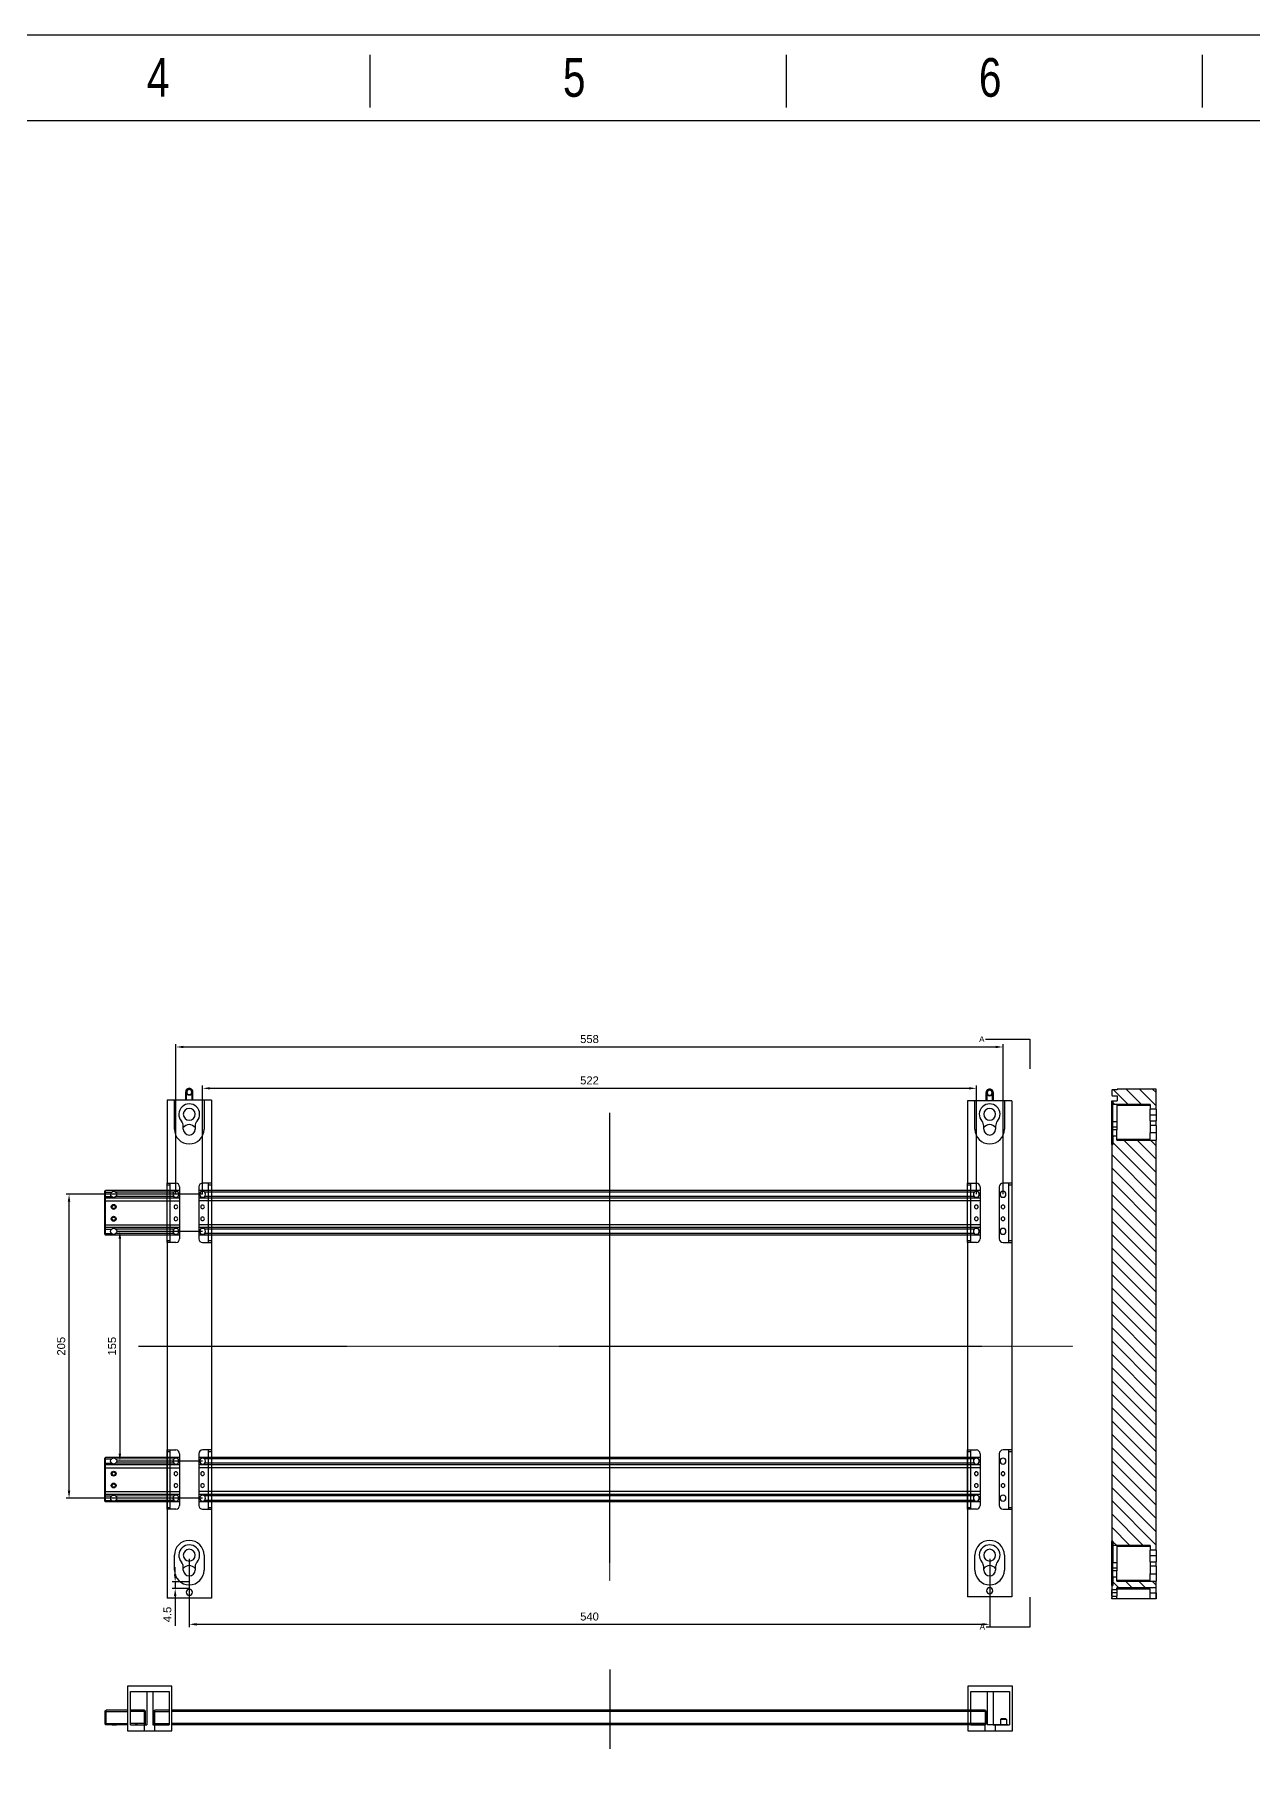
# Model space of a CAD drawing. Header units: millimetres. Extents: x 562 to 17351, y 2396 to 6995.
# Drawn here: x 8195 to 9016, y 3534 to 4714 of the extents above; entities that cross this region are included whole.
import ezdxf

# ---------------------------------------------------------------- set-up
doc = ezdxf.new("R2010")
doc.units = ezdxf.units.MM
doc.linetypes.add('CENTER', pattern=[0.6, 0.375, -0.075, 0.075, -0.075])
for name, color, linetype in [('02___PRT_ALL_AXES', 7, 'Continuous'), ('10', 7, 'Continuous'), ('center', 1, 'CENTER')]:
    doc.layers.add(name, color=color, linetype=linetype)
doc.styles.add('CKSTANDARD', font='arial.ttf')
doc.styles.add('Roamns', font='romans.shx')
doc.styles.get("Standard").update_dxf_attribs({"font": 'arial.ttf'})
doc.dimstyles.new('DIMSTYLE_5-scale4', dxfattribs={"dimscale": 2, "dimtxt": 2.7, "dimasz": 2.5, "dimexe": 1, "dimexo": 0, "dimgap": 1.25, "dimtad": 1, "dimzin": 9, "dimdsep": 46, "dimtxsty": 'Standard', "dimcen": 0.09, "dimclrd": 6, "dimclre": 6, "dimclrt": 3, "dimadec": 1, "dimazin": 2, "dimtp": 0.15, "dimtm": 0.15, "dimtfac": 0.8, "dimtmove": 0, "dimatfit": 3, "dimfxl": 1, "dimtolj": 1, "dimarcsym": 0})
doc.dimstyles.get("Standard").update_dxf_attribs({"dimtxt": 0.18, "dimasz": 0.18, "dimexe": 0.18, "dimexo": 0.0625, "dimgap": 0.09, "dimtad": 0, "dimtih": 1, "dimtoh": 1, "dimdec": 4, "dimzin": 0, "dimdsep": 46, "dimtxsty": 'Standard', "dimcen": 0.09, "dimadec": 0, "dimazin": 0, "dimtfac": 1, "dimtdec": 4, "dimtofl": 0, "dimtmove": 0, "dimatfit": 3, "dimfxl": 1, "dimtolj": 1, "dimtzin": 0, "dimarcsym": 0})
pattern_1 = [(315, (8183.028, 4885.424), (4.490128, 4.490128), [])]

# ---------------------------------------------------------------- blocks, each defined once
blk = doc.blocks.new('standard template')
for p, q in [((12589, 30728), (12589, 30325)), ((15761, 30728), (15761, 30325)), ((18933, 30728), (18933, 30325))]:
    blk.add_line(p, q)
blk.add_lwpolyline([(37963, 4700), (-97, 4700), (-97, 30879), (37963, 30879)], close=True)
at = {"color": 7}
blk.add_lwpolyline([(456, 6674), (456, 5964), (456, 5254), (456, 30226), (37409, 30226), (37409, 5254)], dxfattribs=at)
at = {"style": 'CKSTANDARD', "width": 0.75}
for s, p in [('4', (10888, 30408)), ('5', (14060, 30408)), ('6', (17231, 30408))]:
    blk.add_text(s, height=295, dxfattribs=at).set_placement(p)
at = {"style": 'Roamns'}
for tag, p in [('PAGE_NAME', (27466, 7594)), ('PROJECT_NAME', (27466, 6884)), ('DRAWN_NAME', (27466, 6174)), ('VERSION', (34241, 6174)), ('SELECT_DATA', (27466, 5464)), ('PAGE_NUMBER', (34241, 5464))]:
    blk.add_attdef(tag, p, '', height=285, dxfattribs=at)
blk = doc.blocks.new('*D139')
at = {"color": 6, "lineweight": -2, "transparency": 16777216}
for p, q in [((8308.5, 3931.3), (8308.5, 4004.8)), ((8313.5, 4002.8), (8825.5, 4002.8)), ((8830.5, 3931.3), (8830.5, 4004.8))]:
    blk.add_line(p, q, dxfattribs=at)
at = {"color": 6, "transparency": 16777216}
for points in [[(8313.5, 4003.6), (8313.5, 4002), (8308.5, 4002.8)], [(8825.5, 4003.6), (8825.5, 4002), (8830.5, 4002.8)]]:
    blk.add_solid(points, dxfattribs=at)
at = {"layer": 'Defpoints', "color": 0, "transparency": 16777216}
for p in [(8830.5, 4002.8), (8308.5, 3931.3), (8830.5, 3931.3)]:
    blk.add_point(p, dxfattribs=at)
at = {"color": 3, "transparency": 16777216, "insert": (8569.5, 4008.1), "char_height": 5.4, "attachment_point": 5}
blk.add_mtext('\\A1;522', dxfattribs=at)
blk = doc.blocks.new('*D140')
at = {"color": 6, "lineweight": -2, "transparency": 16777216}
for p, q in [((8290.5, 3931.3), (8290.5, 4032.7)), ((8295.5, 4030.7), (8843.5, 4030.7)), ((8848.5, 3931.3), (8848.5, 4032.7))]:
    blk.add_line(p, q, dxfattribs=at)
at = {"color": 6, "transparency": 16777216}
for points in [[(8295.5, 4031.5), (8295.5, 4029.9), (8290.5, 4030.7)], [(8843.5, 4031.5), (8843.5, 4029.9), (8848.5, 4030.7)]]:
    blk.add_solid(points, dxfattribs=at)
at = {"layer": 'Defpoints', "color": 0, "transparency": 16777216}
for p in [(8848.5, 4030.7), (8290.5, 3931.3), (8848.5, 3931.3)]:
    blk.add_point(p, dxfattribs=at)
at = {"color": 3, "transparency": 16777216, "insert": (8569.5, 4036), "char_height": 5.4, "attachment_point": 5}
blk.add_mtext('\\A1;558', dxfattribs=at)
blk = doc.blocks.new('*D141')
at = {"color": 6, "lineweight": -2, "transparency": 16777216}
for p, q in [((8308.5, 3906.3), (8250.7, 3906.3)), ((8252.7, 3901.3), (8252.7, 3756.3)), ((8308.5, 3751.3), (8250.7, 3751.3))]:
    blk.add_line(p, q, dxfattribs=at)
at = {"color": 6, "transparency": 16777216}
for points in [[(8251.8, 3901.3), (8253.5, 3901.3), (8252.7, 3906.3)], [(8251.8, 3756.3), (8253.5, 3756.3), (8252.7, 3751.3)]]:
    blk.add_solid(points, dxfattribs=at)
at = {"layer": 'Defpoints', "color": 0, "transparency": 16777216}
for p in [(8308.5, 3906.3), (8252.7, 3751.3), (8308.5, 3751.3)]:
    blk.add_point(p, dxfattribs=at)
at = {"color": 3, "transparency": 16777216, "insert": (8247.4, 3828.8), "char_height": 5.4, "attachment_point": 5, "rotation": 90}
blk.add_mtext('\\A1;155', dxfattribs=at)
blk = doc.blocks.new('*D142')
at = {"color": 6, "lineweight": -2, "transparency": 16777216}
for p, q in [((8308.5, 3931.3), (8216.4, 3931.3)), ((8218.4, 3731.3), (8218.4, 3926.3)), ((8308.5, 3726.3), (8216.4, 3726.3))]:
    blk.add_line(p, q, dxfattribs=at)
at = {"color": 6, "transparency": 16777216}
for points in [[(8217.5, 3926.3), (8219.2, 3926.3), (8218.4, 3931.3)], [(8217.5, 3731.3), (8219.2, 3731.3), (8218.4, 3726.3)]]:
    blk.add_solid(points, dxfattribs=at)
at = {"layer": 'Defpoints', "color": 0, "transparency": 16777216}
for p in [(8218.4, 3931.3), (8308.5, 3931.3), (8308.5, 3726.3)]:
    blk.add_point(p, dxfattribs=at)
at = {"color": 3, "transparency": 16777216, "insert": (8213.1, 3828.8), "char_height": 5.4, "attachment_point": 5, "rotation": 90}
blk.add_mtext('\\A1;205', dxfattribs=at)
blk = doc.blocks.new('*D143')
at = {"color": 6, "lineweight": -2, "transparency": 16777216}
for p, q in [((8299.5, 3685.3), (8299.5, 3639.2)), ((8839.5, 3685.3), (8839.5, 3639.2)), ((8304.5, 3641.2), (8834.5, 3641.2))]:
    blk.add_line(p, q, dxfattribs=at)
at = {"color": 6, "transparency": 16777216}
for points in [[(8304.5, 3642), (8304.5, 3640.3), (8299.5, 3641.2)], [(8834.5, 3642), (8834.5, 3640.3), (8839.5, 3641.2)]]:
    blk.add_solid(points, dxfattribs=at)
at = {"layer": 'Defpoints', "color": 0, "transparency": 16777216}
for p in [(8299.5, 3685.3), (8839.5, 3685.3), (8839.5, 3641.2)]:
    blk.add_point(p, dxfattribs=at)
at = {"color": 3, "transparency": 16777216, "insert": (8569.5, 3646.4), "char_height": 5.4, "attachment_point": 5}
blk.add_mtext('\\A1;540', dxfattribs=at)
blk = doc.blocks.new('*D144')
at = {"color": 6, "lineweight": -2, "transparency": 16777216}
for p, q in [((8299.5, 3669.8), (8288, 3669.8)), ((8290, 3674.8), (8290, 3679.8)), ((8290, 3669.8), (8290, 3665.3)), ((8299.5, 3665.3), (8288, 3665.3)), ((8290, 3660.3), (8290, 3640.2))]:
    blk.add_line(p, q, dxfattribs=at)
at = {"color": 6, "transparency": 16777216}
for points in [[(8289.1, 3674.8), (8290.8, 3674.8), (8290, 3669.8)], [(8289.1, 3660.3), (8290.8, 3660.3), (8290, 3665.3)]]:
    blk.add_solid(points, dxfattribs=at)
at = {"layer": 'Defpoints', "color": 0, "transparency": 16777216}
for p in [(8299.5, 3669.8), (8290, 3665.3), (8299.5, 3665.3)]:
    blk.add_point(p, dxfattribs=at)
at = {"color": 3, "transparency": 16777216, "insert": (8284.7, 3647.8), "char_height": 5.4, "attachment_point": 5, "rotation": 90}
blk.add_mtext('\\A1;4.5', dxfattribs=at)

msp = doc.modelspace()

# ---------------------------------------------------------------- hatches: boundary and pattern name
at = {"layer": '10', "linetype": 'Continuous', "lineweight": 18}
h = msp.add_hatch(dxfattribs=at)
h.set_pattern_fill('ANSI31', color=256, scale=2, angle=-90, style=0)
h.set_pattern_definition(pattern_1)
h.paths.add_polyline_path([(8925.484, 4002.2995), (8925.484, 4001.7995), (8922.084, 4001.7995), (8921.784, 4001.4995), (8921.784, 3998.0995), (8922.084, 3997.7995), (8925.484, 3997.7995), (8925.484, 3994.2995), (8922.584, 3994.2995), (8922.584, 3991.7995), (8947.784, 3991.7995), (8947.784, 3988.7995), (8951.784, 3988.7995), (8951.784, 4002.2995)], flags=0)
h = msp.add_hatch(dxfattribs=at)
h.set_pattern_fill('ANSI31', color=256, scale=2, angle=-90, style=0)
h.set_pattern_definition(pattern_1)
h.paths.add_polyline_path([(8921.784, 3697.2995), (8922.584, 3697.2995), (8922.584, 3694.2995), (8947.784, 3694.2995), (8947.784, 3691.2995), (8951.784, 3691.2995), (8951.784, 3967.7995), (8925.284, 3967.7995), (8925.284, 3970.7995), (8922.584, 3970.7995), (8922.584, 3964.7995), (8921.784, 3964.7995)], flags=0)
h = msp.add_hatch(dxfattribs=at)
h.set_pattern_fill('ANSI31', color=256, scale=2, angle=-90, style=0)
h.set_pattern_definition(pattern_1)
h.paths.add_polyline_path([(8947.784, 3680.2995), (8951.784, 3680.2995), (8951.784, 3683.2995), (8947.784, 3683.2995)], flags=0)
h = msp.add_hatch(dxfattribs=at)
h.set_pattern_fill('ANSI31', color=256, scale=2, angle=-90, style=0)
h.set_pattern_definition(pattern_1)
h.paths.add_polyline_path([(8925.284, 3665.7995), (8947.784, 3665.7995), (8951.784, 3665.7995), (8951.784, 3670.2995), (8925.284, 3670.2995), (8925.284, 3673.2995), (8922.584, 3673.2995), (8922.584, 3667.2995), (8921.784, 3667.2995), (8921.784, 3664.3995), (8922.584, 3664.3995)])

# ---------------------------------------------------------------- linework, layer by layer
for p, q in [((8866.4677, 4036.0005), (8866.5035, 4016.0006)), ((8866.8226, 3639.5464), (8866.8226, 3659.5464))]:
    msp.add_line(p, q)
at = {"color": 7, "linetype": 'Continuous', "lineweight": 25}
for p, q in [((8296.9687, 4000.2995), (8296.9687, 3994.7995)), ((8297.4687, 4001.7995), (8297.4687, 4000.2995)), ((8297.7687, 4000.2995), (8297.4687, 4000.2995)), ((8297.4687, 4000.2995), (8297.4687, 3994.7995)), ((8301.1687, 4000.2995), (8301.4687, 4000.2995)), ((8301.4687, 4000.2995), (8301.4687, 4001.7995)), ((8301.4687, 3994.7995), (8301.4687, 4000.2995)), ((8301.9687, 3994.7995), (8301.9687, 4000.2995)), ((8836.9687, 3999.7995), (8836.9687, 3994.2995)), ((8837.4687, 4001.2995), (8837.4687, 3999.7995)), ((8837.7687, 3999.7995), (8837.4687, 3999.7995)), ((8837.4687, 3999.7995), (8837.4687, 3994.2995)), ((8841.1687, 3999.7995), (8841.4687, 3999.7995)), ((8841.4687, 3999.7995), (8841.4687, 4001.2995)), ((8841.4687, 3994.2995), (8841.4687, 3999.7995)), ((8841.9687, 3994.2995), (8841.9687, 3999.7995)), ((8922.084, 4001.7995), (8921.784, 4001.4995)), ((8921.784, 4001.4995), (8921.784, 3998.0995)), ((8925.484, 4001.7995), (8922.084, 4001.7995)), ((8951.784, 4002.2995), (8925.484, 4002.2995)), ((8925.484, 4002.2995), (8925.484, 4001.7995)), ((8951.784, 3988.7995), (8951.784, 4002.2995)), ((8289.4687, 3994.7995), (8284.4687, 3994.7995)), ((8284.4687, 3994.7995), (8284.4687, 3938.7995)), ((8289.4687, 3975.2995), (8289.4687, 3994.7995)), ((8309.4687, 3994.7995), (8289.4687, 3994.7995)), ((8309.4687, 3994.7995), (8309.4687, 3975.2995)), ((8314.4687, 3994.7995), (8309.4687, 3994.7995)), ((8314.4687, 3994.7995), (8314.4687, 3938.7995)), ((8829.4687, 3994.2995), (8824.4687, 3994.2995)), ((8824.4687, 3994.2995), (8824.4687, 3938.7995)), ((8829.4687, 3975.2995), (8829.4687, 3994.2995)), ((8849.4687, 3994.2995), (8829.4687, 3994.2995)), ((8849.4687, 3994.2995), (8849.4687, 3975.2995)), ((8854.4687, 3994.2995), (8849.4687, 3994.2995)), ((8854.4687, 3994.2995), (8854.4687, 3938.7995)), ((8921.784, 3998.0995), (8922.084, 3997.7995)), ((8921.784, 3974.7995), (8921.784, 3994.2995)), ((8921.784, 3994.2995), (8922.584, 3994.2995)), ((8922.084, 3997.7995), (8925.484, 3997.7995)), ((8922.584, 3994.2995), (8922.584, 3991.7995)), ((8922.584, 3994.2995), (8925.484, 3994.2995)), ((8947.784, 3991.7995), (8922.584, 3991.7995)), ((8922.584, 3980.1694), (8922.584, 3991.7995)), ((8925.284, 3991.5077), (8947.784, 3991.5077)), ((8925.284, 3991.5077), (8925.284, 3980.1694)), ((8925.484, 3997.7995), (8925.484, 3994.2995)), ((8947.784, 3991.7995), (8947.784, 3988.7995)), ((8951.784, 3988.7995), (8947.784, 3988.7995)), ((8947.784, 3984.7995), (8947.784, 3988.7995)), ((8951.784, 3988.7995), (8951.784, 3984.7995)), ((8295.4687, 3975.2995), (8295.4687, 3977.3623)), ((8303.4687, 3977.3623), (8303.4687, 3975.2995)), ((8835.4687, 3975.2995), (8835.4687, 3977.3623)), ((8843.4687, 3977.3623), (8843.4687, 3975.2995)), ((8922.584, 3974.7995), (8921.784, 3974.7995)), ((8921.784, 3964.7995), (8921.784, 3974.7995)), ((8925.284, 3980.1694), (8922.584, 3980.1694)), ((8922.584, 3976.8623), (8922.584, 3980.1694)), ((8922.584, 3976.8623), (8925.284, 3976.8623)), ((8922.584, 3974.7995), (8922.584, 3976.8623)), ((8925.284, 3974.7995), (8922.584, 3974.7995)), ((8922.584, 3970.7995), (8922.584, 3974.7995)), ((8925.284, 3980.1694), (8925.284, 3976.8623)), ((8925.284, 3976.8623), (8925.284, 3974.7995)), ((8925.284, 3970.7995), (8925.284, 3974.7995)), ((8951.784, 3984.7995), (8947.784, 3984.7995)), ((8947.784, 3980.7995), (8947.784, 3984.7995)), ((8947.784, 3980.7995), (8951.784, 3980.7995)), ((8947.784, 3980.7995), (8947.784, 3977.7995)), ((8947.784, 3977.7995), (8947.784, 3972.7995)), ((8951.784, 3977.7995), (8947.784, 3977.7995)), ((8951.784, 3984.7995), (8951.784, 3980.7995)), ((8951.784, 3977.7995), (8951.784, 3980.7995)), ((8951.784, 3977.7995), (8951.784, 3972.7995)), ((8921.784, 3964.7995), (8921.784, 3697.2995)), ((8921.784, 3964.7995), (8922.584, 3964.7995)), ((8922.584, 3970.7995), (8922.584, 3964.7995)), ((8922.584, 3970.7995), (8925.284, 3970.7995)), ((8925.284, 3967.7995), (8925.284, 3970.7995)), ((8947.784, 3968.2169), (8925.284, 3968.2169)), ((8925.284, 3967.7995), (8951.784, 3967.7995)), ((8951.784, 3972.7995), (8947.784, 3972.7995)), ((8947.784, 3968.2169), (8947.784, 3972.7995)), ((8951.784, 3972.7995), (8951.784, 3967.7995)), ((8951.784, 3691.2995), (8951.784, 3967.7995)), ((8284.4687, 3938.7995), (8290.4687, 3938.7995)), ((8284.4687, 3937.7995), (8284.4687, 3938.7995)), ((8284.4687, 3937.7995), (8286.4687, 3937.7995)), ((8284.4687, 3899.7995), (8284.4687, 3937.7995)), ((8286.4687, 3938.7995), (8286.4687, 3938.5136)), ((8286.4687, 3938.5136), (8286.4687, 3899.0854)), ((8292.9687, 3936.2995), (8292.9687, 3901.2995)), ((8305.9687, 3936.2995), (8305.9687, 3901.2995)), ((8314.4687, 3938.7995), (8308.4687, 3938.7995)), ((8312.4687, 3938.5136), (8312.4687, 3938.7995)), ((8312.4687, 3899.0854), (8312.4687, 3938.5136)), ((8312.4687, 3937.7995), (8314.4687, 3937.7995)), ((8314.4687, 3938.7995), (8314.4687, 3937.7995)), ((8314.4687, 3937.7995), (8314.4687, 3899.7995)), ((8824.4687, 3938.7995), (8830.4687, 3938.7995)), ((8824.4687, 3937.7995), (8824.4687, 3938.7995)), ((8824.4687, 3937.7995), (8826.4687, 3937.7995)), ((8824.4687, 3899.7995), (8824.4687, 3937.7995)), ((8826.4687, 3938.7995), (8826.4687, 3938.5136)), ((8826.4687, 3938.5136), (8826.4687, 3899.0854)), ((8832.9687, 3936.2995), (8832.9687, 3901.2995)), ((8845.9687, 3936.2995), (8845.9687, 3901.2995)), ((8854.4687, 3938.7995), (8848.4687, 3938.7995)), ((8852.4687, 3938.5136), (8852.4687, 3938.7995)), ((8852.4687, 3899.0854), (8852.4687, 3938.5136)), ((8852.4687, 3937.7995), (8854.4687, 3937.7995)), ((8854.4687, 3938.7995), (8854.4687, 3937.7995)), ((8854.4687, 3937.7995), (8854.4687, 3899.7995)), ((8284.4687, 3899.7995), (8284.4687, 3658.7995)), ((8286.4687, 3899.7995), (8284.4687, 3899.7995)), ((8284.4687, 3898.7995), (8284.4687, 3899.7995)), ((8290.4687, 3898.7995), (8284.4687, 3898.7995)), ((8286.4687, 3899.0854), (8286.4687, 3898.7995)), ((8308.4687, 3898.7995), (8314.4687, 3898.7995)), ((8314.4687, 3899.7995), (8312.4687, 3899.7995)), ((8312.4687, 3898.7995), (8312.4687, 3899.0854)), ((8314.4687, 3899.7995), (8314.4687, 3658.7995)), ((8314.4687, 3899.7995), (8314.4687, 3898.7995)), ((8826.4687, 3899.7995), (8824.4687, 3899.7995)), ((8824.4687, 3898.7995), (8824.4687, 3899.7995)), ((8824.4687, 3898.7995), (8824.4687, 3659.7995)), ((8830.4687, 3898.7995), (8824.4687, 3898.7995)), ((8826.4687, 3899.0854), (8826.4687, 3898.7995)), ((8848.4687, 3898.7995), (8854.4687, 3898.7995)), ((8854.4687, 3899.7995), (8852.4687, 3899.7995)), ((8852.4687, 3898.7995), (8852.4687, 3899.0854)), ((8854.4687, 3899.7995), (8854.4687, 3898.7995)), ((8854.4687, 3898.7995), (8854.4687, 3659.7995)), ((8284.4687, 3758.7995), (8290.4687, 3758.7995)), ((8284.4687, 3757.7995), (8284.4687, 3758.7995)), ((8284.4687, 3757.7995), (8286.4687, 3757.7995)), ((8284.4687, 3719.7995), (8284.4687, 3757.7995)), ((8286.4687, 3758.7995), (8286.4687, 3758.5136)), ((8286.4687, 3758.5136), (8286.4687, 3719.0854)), ((8292.9687, 3756.2995), (8292.9687, 3721.2995)), ((8305.9687, 3756.2995), (8305.9687, 3721.2995)), ((8314.4687, 3758.7995), (8308.4687, 3758.7995)), ((8312.4687, 3758.5136), (8312.4687, 3758.7995)), ((8312.4687, 3719.0854), (8312.4687, 3758.5136)), ((8312.4687, 3757.7995), (8314.4687, 3757.7995)), ((8314.4687, 3758.7995), (8314.4687, 3757.7995)), ((8314.4687, 3757.7995), (8314.4687, 3719.7995)), ((8824.4687, 3758.7995), (8830.4687, 3758.7995)), ((8824.4687, 3757.7995), (8824.4687, 3758.7995)), ((8824.4687, 3757.7995), (8826.4687, 3757.7995)), ((8824.4687, 3719.7995), (8824.4687, 3757.7995)), ((8826.4687, 3758.7995), (8826.4687, 3758.5136)), ((8826.4687, 3758.5136), (8826.4687, 3719.0854)), ((8832.9687, 3756.2995), (8832.9687, 3721.2995)), ((8845.9687, 3756.2995), (8845.9687, 3721.2995)), ((8854.4687, 3758.7995), (8848.4687, 3758.7995)), ((8852.4687, 3758.5136), (8852.4687, 3758.7995)), ((8852.4687, 3719.0854), (8852.4687, 3758.5136)), ((8852.4687, 3757.7995), (8854.4687, 3757.7995)), ((8854.4687, 3758.7995), (8854.4687, 3757.7995)), ((8854.4687, 3757.7995), (8854.4687, 3719.7995)), ((8286.4687, 3719.7995), (8284.4687, 3719.7995)), ((8284.4687, 3718.7995), (8284.4687, 3719.7995)), ((8290.4687, 3718.7995), (8284.4687, 3718.7995)), ((8286.4687, 3719.0854), (8286.4687, 3718.7995)), ((8308.4687, 3718.7995), (8314.4687, 3718.7995)), ((8314.4687, 3719.7995), (8312.4687, 3719.7995)), ((8312.4687, 3718.7995), (8312.4687, 3719.0854)), ((8314.4687, 3719.7995), (8314.4687, 3718.7995)), ((8826.4687, 3719.7995), (8824.4687, 3719.7995)), ((8824.4687, 3718.7995), (8824.4687, 3719.7995)), ((8830.4687, 3718.7995), (8824.4687, 3718.7995)), ((8826.4687, 3719.0854), (8826.4687, 3718.7995)), ((8848.4687, 3718.7995), (8854.4687, 3718.7995)), ((8854.4687, 3719.7995), (8852.4687, 3719.7995)), ((8852.4687, 3718.7995), (8852.4687, 3719.0854)), ((8854.4687, 3719.7995), (8854.4687, 3718.7995)), ((8922.584, 3697.2995), (8921.784, 3697.2995)), ((8921.784, 3687.2995), (8921.784, 3697.2995)), ((8922.584, 3697.2995), (8922.584, 3694.2995)), ((8922.584, 3694.2995), (8922.584, 3682.6694)), ((8947.784, 3694.2995), (8922.584, 3694.2995)), ((8925.284, 3694.0077), (8947.784, 3694.0077)), ((8925.284, 3694.0077), (8925.284, 3682.6694)), ((8947.784, 3694.2995), (8947.784, 3691.2995)), ((8289.4687, 3677.7995), (8289.4687, 3687.7995)), ((8295.4687, 3677.7995), (8295.4687, 3679.8623)), ((8303.4687, 3679.8623), (8303.4687, 3677.7995)), ((8309.4687, 3687.7995), (8309.4687, 3677.7995)), ((8829.4687, 3677.7995), (8829.4687, 3687.7995)), ((8835.4687, 3677.7995), (8835.4687, 3679.8623)), ((8843.4687, 3679.8623), (8843.4687, 3677.7995)), ((8849.4687, 3687.7995), (8849.4687, 3677.7995)), ((8921.784, 3687.2995), (8922.584, 3687.2995)), ((8921.784, 3677.2995), (8921.784, 3687.2995)), ((8925.284, 3682.6694), (8922.584, 3682.6694)), ((8922.584, 3679.3623), (8922.584, 3682.6694)), ((8925.284, 3682.6694), (8925.284, 3679.3623)), ((8947.784, 3687.2995), (8947.784, 3691.2995)), ((8951.784, 3691.2995), (8947.784, 3691.2995)), ((8951.784, 3687.2995), (8947.784, 3687.2995)), ((8947.784, 3683.2995), (8947.784, 3687.2995)), ((8947.784, 3683.2995), (8951.784, 3683.2995)), ((8947.784, 3683.2995), (8947.784, 3680.2995)), ((8947.784, 3680.2995), (8947.784, 3675.2995)), ((8951.784, 3680.2995), (8947.784, 3680.2995)), ((8951.784, 3691.2995), (8951.784, 3687.2995)), ((8951.784, 3687.2995), (8951.784, 3683.2995)), ((8951.784, 3680.2995), (8951.784, 3683.2995)), ((8951.784, 3680.2995), (8951.784, 3675.2995)), ((8922.584, 3677.2995), (8921.784, 3677.2995)), ((8921.784, 3667.2995), (8921.784, 3677.2995)), ((8922.584, 3679.3623), (8925.284, 3679.3623)), ((8922.584, 3677.2995), (8922.584, 3679.3623)), ((8925.284, 3677.2995), (8922.584, 3677.2995)), ((8922.584, 3673.2995), (8922.584, 3677.2995)), ((8922.584, 3673.2995), (8922.584, 3667.2995)), ((8922.584, 3673.2995), (8925.284, 3673.2995)), ((8925.284, 3679.3623), (8925.284, 3677.2995)), ((8925.284, 3673.2995), (8925.284, 3677.2995)), ((8925.284, 3670.2995), (8925.284, 3673.2995)), ((8947.784, 3670.7169), (8925.284, 3670.7169)), ((8925.284, 3670.2995), (8951.784, 3670.2995)), ((8947.784, 3675.2995), (8951.784, 3675.2995)), ((8947.784, 3670.7169), (8947.784, 3675.2995)), ((8951.784, 3675.2995), (8951.784, 3670.2995)), ((8951.784, 3658.2995), (8951.784, 3670.2995)), ((8314.4687, 3658.7995), (8284.4687, 3658.7995)), ((8854.4687, 3659.7995), (8824.4687, 3659.7995)), ((8921.784, 3667.2995), (8921.784, 3658.2995)), ((8921.784, 3667.2995), (8922.584, 3667.2995)), ((8925.284, 3664.3995), (8921.784, 3664.3995)), ((8921.784, 3662.2995), (8921.784, 3664.3995)), ((8925.284, 3662.2995), (8921.784, 3662.2995)), ((8921.784, 3660.1995), (8921.784, 3662.2995)), ((8921.784, 3660.1995), (8925.284, 3660.1995)), ((8921.784, 3660.1995), (8921.784, 3658.2995)), ((8921.784, 3658.2995), (8921.784, 3659.2995)), ((8925.284, 3658.2995), (8921.784, 3658.2995)), ((8951.784, 3665.7995), (8925.284, 3665.7995)), ((8925.284, 3664.3995), (8925.284, 3665.7995)), ((8925.284, 3665.1718), (8947.784, 3665.1718)), ((8925.284, 3664.3995), (8925.284, 3662.2995)), ((8925.284, 3662.2995), (8925.284, 3660.1995)), ((8925.284, 3658.2995), (8925.284, 3660.1995)), ((8947.784, 3658.2995), (8925.284, 3658.2995)), ((8947.784, 3662.2995), (8947.784, 3665.1718)), ((8947.784, 3662.2995), (8951.784, 3662.2995)), ((8947.784, 3658.2995), (8947.784, 3662.2995)), ((8951.784, 3658.2995), (8947.784, 3658.2995)), ((8951.784, 3662.2995), (8951.784, 3665.7995)), ((8951.784, 3662.2995), (8951.784, 3658.2995))]:
    msp.add_line(p, q, dxfattribs=at)
at = {"linetype": 'Continuous'}
for p, q in [((8242.4687, 3933.2995), (8242.9687, 3933.7995)), ((8242.4687, 3904.2995), (8242.4687, 3933.2995)), ((8242.4687, 3932.7995), (8246.999, 3932.7995)), ((8242.4687, 3929.7995), (8246.999, 3929.7995)), ((8242.4687, 3929.2995), (8242.9687, 3928.7995)), ((8242.9687, 3903.7995), (8242.9687, 3933.7995)), ((8292.9687, 3933.7995), (8242.9687, 3933.7995)), ((8292.9687, 3928.7995), (8242.9687, 3928.7995)), ((8832.9687, 3933.7995), (8305.9687, 3933.7995)), ((8832.9687, 3928.7995), (8305.9687, 3928.7995)), ((8242.9687, 3926.7995), (8292.9687, 3926.7995)), ((8832.9687, 3926.7995), (8305.9687, 3926.7995)), ((8242.4687, 3908.2995), (8242.9687, 3908.7995)), ((8242.4687, 3907.7995), (8246.999, 3907.7995)), ((8242.4687, 3904.7995), (8246.999, 3904.7995)), ((8242.4687, 3904.2995), (8242.9687, 3903.7995)), ((8242.9687, 3910.7995), (8292.9687, 3910.7995)), ((8292.9687, 3908.7995), (8242.9687, 3908.7995)), ((8832.9687, 3910.7995), (8305.9687, 3910.7995)), ((8832.9687, 3908.7995), (8305.9687, 3908.7995)), ((8292.9687, 3903.7995), (8242.9687, 3903.7995)), ((8832.9687, 3903.7995), (8305.9687, 3903.7995)), ((8242.4687, 3753.2995), (8242.9687, 3753.7995)), ((8242.4687, 3724.2995), (8242.4687, 3753.2995)), ((8242.4687, 3752.7995), (8246.999, 3752.7995)), ((8242.9687, 3723.7995), (8242.9687, 3753.7995)), ((8292.9687, 3753.7995), (8242.9687, 3753.7995)), ((8832.9687, 3753.7995), (8305.9687, 3753.7995)), ((8242.4687, 3749.7995), (8246.999, 3749.7995)), ((8242.4687, 3749.2995), (8242.9687, 3748.7995)), ((8292.9687, 3748.7995), (8242.9687, 3748.7995)), ((8242.9687, 3746.7995), (8292.9687, 3746.7995)), ((8832.9687, 3748.7995), (8305.9687, 3748.7995)), ((8832.9687, 3746.7995), (8305.9687, 3746.7995)), ((8242.4687, 3728.2995), (8242.9687, 3728.7995)), ((8242.4687, 3727.7995), (8246.999, 3727.7995)), ((8242.9687, 3730.7995), (8292.9687, 3730.7995)), ((8292.9687, 3728.7995), (8242.9687, 3728.7995)), ((8832.9687, 3730.7995), (8305.9687, 3730.7995)), ((8832.9687, 3728.7995), (8305.9687, 3728.7995)), ((8242.4687, 3724.7995), (8246.999, 3724.7995)), ((8242.4687, 3724.2995), (8242.9687, 3723.7995)), ((8292.9687, 3723.7995), (8242.9687, 3723.7995)), ((8832.9687, 3723.7995), (8305.9687, 3723.7995))]:
    msp.add_line(p, q, dxfattribs=at)
at = {"color": 7, "linetype": 'Continuous'}
for p, q in [((8257.8226, 3599.3523), (8257.8226, 3569.3523)), ((8287.8226, 3599.3523), (8257.8226, 3599.3523)), ((8287.8226, 3569.3523), (8287.8226, 3599.3523)), ((8854.8226, 3599.3523), (8824.8226, 3599.3523)), ((8824.8226, 3599.3523), (8824.8226, 3569.3523)), ((8854.8226, 3569.3523), (8854.8226, 3599.3523)), ((8259.8226, 3573.3523), (8259.8226, 3595.8523)), ((8259.8226, 3595.8523), (8285.8226, 3595.8523)), ((8270.8226, 3595.8523), (8270.8226, 3573.3523)), ((8274.8226, 3595.8523), (8274.8226, 3573.3523)), ((8285.8226, 3595.8523), (8285.8226, 3573.3523)), ((8826.8226, 3595.8523), (8852.8226, 3595.8523)), ((8826.8226, 3573.3523), (8826.8226, 3595.8523)), ((8837.8226, 3595.8523), (8837.8226, 3573.3523)), ((8841.8226, 3595.8523), (8841.8226, 3573.3523)), ((8852.8226, 3595.8523), (8852.8226, 3573.3523)), ((8242.8226, 3582.8523), (8243.3226, 3583.3523)), ((8242.8226, 3573.8523), (8242.8226, 3582.8523)), ((8242.8226, 3582.3523), (8257.8226, 3582.3523)), ((8242.8226, 3574.3523), (8257.8226, 3574.3523)), ((8242.8226, 3573.8523), (8243.3226, 3573.3523)), ((8243.3226, 3573.3523), (8243.3226, 3583.3523)), ((8247.3529, 3583.3523), (8243.3226, 3583.3523)), ((8269.8226, 3582.3523), (8259.8226, 3582.3523)), ((8269.8226, 3574.3523), (8259.8226, 3574.3523)), ((8269.3226, 3583.3523), (8265.2923, 3583.3523)), ((8269.3226, 3569.3523), (8269.3226, 3583.3523)), ((8269.8226, 3582.8523), (8269.3226, 3583.3523)), ((8269.8226, 3573.8523), (8269.3226, 3573.3523)), ((8269.8226, 3582.8523), (8269.8226, 3573.8523)), ((8275.8226, 3582.8523), (8276.3226, 3583.3523)), ((8275.8226, 3573.8523), (8275.8226, 3582.8523)), ((8275.8226, 3582.3523), (8285.8226, 3582.3523)), ((8275.8226, 3574.3523), (8285.8226, 3574.3523)), ((8275.8226, 3573.8523), (8276.3226, 3573.3523)), ((8276.3226, 3569.3523), (8276.3226, 3583.3523)), ((8280.3529, 3583.3523), (8276.3226, 3583.3523)), ((8836.8226, 3582.3523), (8287.8226, 3582.3523)), ((8836.8226, 3574.3523), (8287.8226, 3574.3523)), ((8836.8226, 3582.3523), (8826.8226, 3582.3523)), ((8836.8226, 3574.3523), (8826.8226, 3574.3523)), ((8836.3226, 3583.3523), (8832.2923, 3583.3523)), ((8836.8226, 3582.8523), (8836.3226, 3583.3523)), ((8836.3226, 3583.3523), (8836.3226, 3573.4284)), ((8836.8226, 3573.8523), (8836.3226, 3573.3523)), ((8836.8226, 3582.8523), (8836.8226, 3573.8523)), ((8847.3226, 3577.3523), (8846.8226, 3576.8523)), ((8850.8226, 3576.8523), (8846.8226, 3576.8523)), ((8846.8226, 3576.8523), (8846.8226, 3573.3523)), ((8850.3226, 3577.3523), (8847.3226, 3577.3523)), ((8850.3226, 3577.3523), (8850.8226, 3576.8523)), ((8850.8226, 3576.8523), (8850.8226, 3573.3523)), ((8247.3529, 3573.3523), (8243.3226, 3573.3523)), ((8257.8226, 3569.3523), (8287.8226, 3569.3523)), ((8259.8226, 3573.3523), (8270.8226, 3573.3523)), ((8274.8226, 3573.3523), (8285.8226, 3573.3523)), ((8824.8226, 3569.3523), (8854.8226, 3569.3523)), ((8826.8226, 3573.3523), (8836.3226, 3573.3523)), ((8836.3226, 3569.3523), (8836.3226, 3573.3523)), ((8841.8226, 3573.3523), (8852.8226, 3573.3523)), ((8843.3226, 3569.3523), (8843.3226, 3573.3523))]:
    msp.add_line(p, q, dxfattribs=at)
at = {"linetype": 'Continuous'}
for centre, radius in [((8248.4687, 3922.7995), 1.65), ((8248.4687, 3914.7995), 1.65), ((8248.4687, 3922.7995), 1.15), ((8248.4687, 3914.7995), 1.15), ((8248.4687, 3742.7995), 1.65), ((8248.4687, 3742.7995), 1.15), ((8248.4687, 3734.7995), 1.65), ((8248.4687, 3734.7995), 1.15)]:
    msp.add_circle(centre, radius, dxfattribs=at)
at = {"color": 7, "linetype": 'Continuous', "lineweight": 25}
for centre, radius, start, end in [((8299.4687, 4000.2995), 2.5, 143.1301024, 180), ((8299.4687, 4000.2995), 2.5, 36.8698976, 143.1301024), ((8299.4687, 4000.2995), 2, 0, 180), ((8299.4687, 4000.2995), 2, 180, 0), ((8299.4687, 4000.2995), 1.7, 0, 180), ((8299.4687, 4000.2995), 1.7, 180, 0), ((8299.4687, 4000.2995), 2.5, 0, 36.8698976), ((8839.4687, 3999.7995), 2.5, 143.1301024, 180), ((8839.4687, 3999.7995), 2.5, 36.8698976, 143.1301024), ((8839.4687, 3999.7995), 2, 0, 180), ((8839.4687, 3999.7995), 2, 180, 0), ((8839.4687, 3999.7995), 1.7, 0, 180), ((8839.4687, 3999.7995), 1.7, 180, 0), ((8839.4687, 3999.7995), 2.5, 0, 36.8698976), ((8299.4687, 3985.2995), 7, 318.5903779, 221.4096221), ((8299.4687, 3985.2995), 4, 0, 180), ((8839.4687, 3985.2995), 7, 318.5903779, 221.4096221), ((8839.4687, 3985.2995), 4, 0, 180), ((8299.4687, 3975.2995), 10, 180, 0), ((8290.4687, 3977.3623), 5, 0, 41.4096221), ((8299.4687, 3985.2995), 4, 180, 0), ((8299.4687, 3973.2995), 5, 36.8698976, 143.1301024), ((8299.4687, 3975.2995), 4, 180, 0), ((8308.4687, 3977.3623), 5, 138.5903779, 180), ((8839.4687, 3975.2995), 10, 180, 0), ((8830.4687, 3977.3623), 5, 0, 41.4096221), ((8839.4687, 3985.2995), 4, 180, 0), ((8839.4687, 3973.2995), 5, 36.8698976, 143.1301024), ((8839.4687, 3975.2995), 4, 180, 0), ((8848.4687, 3977.3623), 5, 138.5903779, 180), ((8290.4687, 3931.2995), 2, 0, 180), ((8290.4687, 3931.2995), 2, 180, 0), ((8290.4687, 3936.2995), 2.5, 0, 90), ((8308.4687, 3936.2995), 2.5, 90, 180), ((8308.4687, 3931.2995), 2, 0, 180), ((8308.4687, 3931.2995), 2, 180, 0), ((8830.4687, 3931.2995), 2, 0, 180), ((8830.4687, 3931.2995), 2, 180, 0), ((8830.4687, 3936.2995), 2.5, 0, 90), ((8848.4687, 3936.2995), 2.5, 90, 180), ((8848.4687, 3931.2995), 2, 0, 180), ((8848.4687, 3931.2995), 2, 180, 0), ((8290.4687, 3922.7995), 1.25, 0, 180), ((8290.4687, 3922.7995), 1.25, 180, 0), ((8290.4687, 3914.7995), 1.25, 0, 180), ((8308.4687, 3922.7995), 1.25, 0, 180), ((8308.4687, 3922.7995), 1.25, 180, 0), ((8308.4687, 3914.7995), 1.25, 0, 180), ((8830.4687, 3922.7995), 1.25, 0, 180), ((8830.4687, 3922.7995), 1.25, 180, 0), ((8830.4687, 3914.7995), 1.25, 0, 180), ((8848.4687, 3922.7995), 1.25, 0, 180), ((8848.4687, 3922.7995), 1.25, 180, 0), ((8848.4687, 3914.7995), 1.25, 0, 180), ((8290.4687, 3906.2995), 2, 0, 180), ((8290.4687, 3906.2995), 2, 180, 0), ((8290.4687, 3914.7995), 1.25, 180, 0), ((8308.4687, 3906.2995), 2, 0, 180), ((8308.4687, 3906.2995), 2, 180, 0), ((8308.4687, 3914.7995), 1.25, 180, 0), ((8830.4687, 3906.2995), 2, 0, 180), ((8830.4687, 3906.2995), 2, 180, 0), ((8830.4687, 3914.7995), 1.25, 180, 0), ((8848.4687, 3906.2995), 2, 0, 180), ((8848.4687, 3906.2995), 2, 180, 0), ((8848.4687, 3914.7995), 1.25, 180, 0), ((8290.4687, 3901.2995), 2.5, 270, 0), ((8308.4687, 3901.2995), 2.5, 180, 270), ((8830.4687, 3901.2995), 2.5, 270, 0), ((8848.4687, 3901.2995), 2.5, 180, 270), ((8290.4687, 3751.2995), 2, 0, 180), ((8290.4687, 3751.2995), 2, 180, 0), ((8290.4687, 3756.2995), 2.5, 0, 90), ((8308.4687, 3756.2995), 2.5, 90, 180), ((8308.4687, 3751.2995), 2, 0, 180), ((8308.4687, 3751.2995), 2, 180, 0), ((8830.4687, 3751.2995), 2, 0, 180), ((8830.4687, 3751.2995), 2, 180, 0), ((8830.4687, 3756.2995), 2.5, 0, 90), ((8848.4687, 3756.2995), 2.5, 90, 180), ((8848.4687, 3751.2995), 2, 0, 180), ((8848.4687, 3751.2995), 2, 180, 0), ((8290.4687, 3742.7995), 1.25, 0, 180), ((8290.4687, 3742.7995), 1.25, 180, 0), ((8308.4687, 3742.7995), 1.25, 0, 180), ((8308.4687, 3742.7995), 1.25, 180, 0), ((8830.4687, 3742.7995), 1.25, 0, 180), ((8830.4687, 3742.7995), 1.25, 180, 0), ((8848.4687, 3742.7995), 1.25, 0, 180), ((8848.4687, 3742.7995), 1.25, 180, 0), ((8290.4687, 3726.2995), 2, 0, 180), ((8290.4687, 3734.7995), 1.25, 0, 180), ((8290.4687, 3734.7995), 1.25, 180, 0), ((8308.4687, 3726.2995), 2, 0, 180), ((8308.4687, 3734.7995), 1.25, 0, 180), ((8308.4687, 3734.7995), 1.25, 180, 0), ((8830.4687, 3726.2995), 2, 0, 180), ((8830.4687, 3734.7995), 1.25, 0, 180), ((8830.4687, 3734.7995), 1.25, 180, 0), ((8848.4687, 3726.2995), 2, 0, 180), ((8848.4687, 3734.7995), 1.25, 0, 180), ((8848.4687, 3734.7995), 1.25, 180, 0), ((8290.4687, 3726.2995), 2, 180, 0), ((8290.4687, 3721.2995), 2.5, 270, 0), ((8308.4687, 3721.2995), 2.5, 180, 270), ((8308.4687, 3726.2995), 2, 180, 0), ((8830.4687, 3726.2995), 2, 180, 0), ((8830.4687, 3721.2995), 2.5, 270, 0), ((8848.4687, 3721.2995), 2.5, 180, 270), ((8848.4687, 3726.2995), 2, 180, 0), ((8299.4687, 3687.7995), 10, 0, 180), ((8299.4687, 3687.7995), 7, 318.5903779, 221.4096221), ((8299.4687, 3687.7995), 4, 0, 180), ((8839.4687, 3687.7995), 10, 0, 180), ((8839.4687, 3687.7995), 7, 318.5903779, 221.4096221), ((8839.4687, 3687.7995), 4, 0, 180), ((8290.4687, 3679.8623), 5, 0, 41.4096221), ((8299.4687, 3687.7995), 4, 180, 0), ((8299.4687, 3675.7995), 5, 36.8698976, 143.1301024), ((8308.4687, 3679.8623), 5, 138.5903779, 180), ((8830.4687, 3679.8623), 5, 0, 41.4096221), ((8839.4687, 3687.7995), 4, 180, 0), ((8839.4687, 3675.7995), 5, 36.8698976, 143.1301024), ((8848.4687, 3679.8623), 5, 138.5903779, 180), ((8299.4687, 3677.7995), 10, 180, 0), ((8299.4687, 3677.7995), 4, 180, 0), ((8839.4687, 3677.7995), 10, 180, 0), ((8839.4687, 3677.7995), 4, 180, 0), ((8299.4687, 3662.7995), 2.1, 0, 180), ((8299.4687, 3662.7995), 2.1, 180, 0), ((8839.4687, 3663.7995), 2.1, 0, 180), ((8839.4687, 3663.7995), 2.1, 180, 0)]:
    msp.add_arc(centre, radius, start, end, dxfattribs=at)
at = {"layer": '02___PRT_ALL_AXES', "linetype": 'Continuous'}
for p, q in [((8288.999, 3932.7995), (8249.954, 3932.7841)), ((8288.999, 3929.7995), (8250.0248, 3929.8893)), ((8828.999, 3932.7995), (8309.9384, 3932.7995)), ((8828.999, 3929.7995), (8309.9384, 3929.7995)), ((8288.999, 3904.7995), (8249.9376, 3904.7987)), ((8288.999, 3907.7995), (8249.9525, 3907.7856)), ((8828.999, 3907.7995), (8309.9384, 3907.7995)), ((8828.999, 3904.7995), (8309.9384, 3904.7995)), ((8288.999, 3752.7995), (8250.0346, 3752.6988)), ((8828.999, 3752.7995), (8309.9384, 3752.7995)), ((8288.999, 3749.7995), (8249.9973, 3749.8595)), ((8828.999, 3749.7995), (8309.9384, 3749.7995)), ((8288.999, 3727.7995), (8250.032, 3727.7017)), ((8828.999, 3727.7995), (8309.9384, 3727.7995)), ((8288.999, 3724.7995), (8249.9364, 3724.7976)), ((8828.999, 3724.7995), (8309.9384, 3724.7995))]:
    msp.add_line(p, q, dxfattribs=at)
at = {"layer": '02___PRT_ALL_AXES', "color": 7, "linetype": 'Continuous'}
for p, q in [((8257.8226, 3583.3523), (8250.2923, 3583.3523)), ((8262.3529, 3583.3523), (8259.8226, 3583.3523)), ((8285.8226, 3583.3523), (8283.2923, 3583.3523)), ((8836.3226, 3583.3523), (8287.8226, 3583.3523)), ((8829.3529, 3583.3523), (8826.8226, 3583.3523)), ((8247.4174, 3573.3523), (8250.2278, 3573.3523)), ((8257.8226, 3573.3523), (8250.2923, 3573.3523)), ((8836.3226, 3573.3523), (8287.8226, 3573.3523)), ((8851.8226, 3573.3523), (8837.8226, 3573.3523))]:
    msp.add_line(p, q, dxfattribs=at)
at = {"layer": '02___PRT_ALL_AXES', "linetype": 'Continuous'}
for centre in [(8248.4687, 3931.2995), (8248.4687, 3906.2995), (8248.4687, 3751.2995), (8248.4687, 3726.2995)]:
    msp.add_circle(centre, 2.1, dxfattribs=at)
at = {"layer": '02___PRT_ALL_AXES', "color": 7, "linetype": 'Continuous'}
for points, knots in [([(8250.2923, 3583.3523), (8250.1857, 3583.3523), (8249.9584, 3583.3204), (8249.6079, 3583.2448), (8249.2258, 3583.1727), (8248.8226, 3583.1421), (8248.4194, 3583.1727), (8248.0373, 3583.2448), (8247.6868, 3583.3204), (8247.4595, 3583.3523), (8247.3529, 3583.3523)], [0, 0, 0, 0, 0.107677547, 0.230314522, 0.362680706, 0.500003176, 0.637325574, 0.769689149, 0.892323451, 1, 1, 1, 1]), ([(8265.2923, 3583.3523), (8265.1857, 3583.3523), (8264.9584, 3583.3204), (8264.6079, 3583.2448), (8264.2258, 3583.1727), (8263.8226, 3583.1421), (8263.4194, 3583.1727), (8263.0373, 3583.2448), (8262.6868, 3583.3204), (8262.4595, 3583.3523), (8262.3529, 3583.3523)], [0, 0, 0, 0, 0.107677547, 0.230314522, 0.362680706, 0.500003176, 0.637325574, 0.769689149, 0.892323451, 1, 1, 1, 1]), ([(8283.2923, 3583.3523), (8283.0646, 3583.3523), (8282.5808, 3583.2282), (8281.8226, 3583.1114), (8281.0644, 3583.2282), (8280.5806, 3583.3523), (8280.3529, 3583.3523)], [0, 0, 0, 0, 0.230239062, 0.499999325, 0.769756854, 1, 1, 1, 1]), ([(8832.2923, 3583.3523), (8832.0646, 3583.3523), (8831.5808, 3583.2282), (8830.8226, 3583.1114), (8830.0644, 3583.2282), (8829.5806, 3583.3523), (8829.3529, 3583.3523)], [0, 0, 0, 0, 0.230239062, 0.499999325, 0.769756854, 1, 1, 1, 1]), ([(8247.3529, 3573.3523), (8247.4595, 3573.3523), (8247.6868, 3573.3842), (8248.0373, 3573.4598), (8248.4194, 3573.5319), (8248.8226, 3573.5625), (8249.2258, 3573.5319), (8249.6079, 3573.4598), (8249.9584, 3573.3842), (8250.1857, 3573.3523), (8250.2923, 3573.3523)], [0, 0, 0, 0, 0.107676355, 0.230310553, 0.362674253, 0.499996848, 0.637319508, 0.769685808, 0.892322644, 1, 1, 1, 1]), ([(8262.3529, 3573.3523), (8262.4595, 3573.3523), (8262.6868, 3573.3842), (8263.0373, 3573.4598), (8263.4194, 3573.5319), (8263.8226, 3573.5625), (8264.2258, 3573.5319), (8264.6079, 3573.4598), (8264.9584, 3573.3842), (8265.1857, 3573.3523), (8265.2923, 3573.3523)], [0, 0, 0, 0, 0.107676355, 0.230310553, 0.362674253, 0.499996848, 0.637319508, 0.769685808, 0.892322644, 1, 1, 1, 1]), ([(8280.3529, 3573.3523), (8280.5806, 3573.3523), (8281.0645, 3573.4764), (8281.8226, 3573.5932), (8282.5807, 3573.4764), (8283.0646, 3573.3523), (8283.2923, 3573.3523)], [0, 0, 0, 0, 0.230266759, 0.499999156, 0.769728427, 1, 1, 1, 1]), ([(8829.3529, 3573.3523), (8829.5806, 3573.3523), (8830.0645, 3573.4764), (8830.8226, 3573.5932), (8831.5807, 3573.4764), (8832.0646, 3573.3523), (8832.2923, 3573.3523)], [0, 0, 0, 0, 0.230266759, 0.499999156, 0.769728427, 1, 1, 1, 1])]:
    msp.add_open_spline(points, degree=3, knots=knots, dxfattribs=at)
at = {"layer": 'center'}
for p, q in [((8582.9687, 3986.289), (8582.9687, 3670.7507)), ((8265.2663, 3828.7995), (8895.3598, 3828.7995)), ((8583.3226, 3610.7035), (8583.3226, 3557.2475))]:
    msp.add_line(p, q, dxfattribs=at)

# ---------------------------------------------------------------- block references
at = {"transparency": 33554595, "xscale": 0.0885002660397285, "yscale": 0.0885002660397285, "zscale": 0.0885002660397285}
msp.add_blockref('standard template', (7307.2544, 1980.6888), dxfattribs=at)

# ---------------------------------------------------------------- texts
at = {"color": 7, "linetype": 'Continuous', "insert": (8832.319, 4033.955), "char_height": 3.9688, "width": 25.4, "attachment_point": 7, "rotation": 0.1025835, "line_spacing_factor": 0.9}
msp.add_mtext('A', dxfattribs=at)
at = {"color": 7, "linetype": 'Continuous', "insert": (8832.6703, 3641.5308), "char_height": 3.9688, "width": 25.4, "attachment_point": 1, "line_spacing_factor": 0.9}
msp.add_mtext('A', dxfattribs=at)

# ---------------------------------------------------------------- dimensions: what is measured, and where the dimension line sits
for base, p1, p2, picture, middle in [((8848.4687, 4030.7082), (8290.4687, 3931.2995), (8848.4687, 3931.2995), '*D140', (8569.4687, 4035.9653)), ((8830.4687, 4002.7995), (8308.4687, 3931.2995), (8830.4687, 3931.2995), '*D139', (8569.4687, 4008.0566)), ((8839.4687, 3641.1582), (8299.4687, 3685.2995), (8839.4687, 3685.2995), '*D143', (8569.4687, 3646.4153))]:
    dim = msp.add_linear_dim(base=base, p1=p1, p2=p2, dimstyle='DIMSTYLE_5-scale4', override={"dimarcsym": 1})
    dim.commit()
    dim.dimension.update_dxf_attribs({"geometry": picture, "text_midpoint": middle})
for base, p1, p2, picture, middle in [((8218.3554, 3931.2995), (8308.4687, 3726.2995), (8308.4687, 3931.2995), '*D142', (8213.0983, 3828.7995)), ((8252.6637, 3751.2995), (8308.4687, 3906.2995), (8308.4687, 3751.2995), '*D141', (8247.4066, 3828.7995)), ((8289.95898, 3665.29951), (8299.46873, 3669.80448), (8299.46873, 3665.29951), '*D144', (8284.71293, 3647.75496))]:
    dim = msp.add_linear_dim(base=base, p1=p1, p2=p2, angle=90, dimstyle='DIMSTYLE_5-scale4', override={"dimarcsym": 1})
    dim.commit()
    dim.dimension.update_dxf_attribs({"geometry": picture, "text_midpoint": middle})

# ---------------------------------------------------------------- leaders
at = {"color": 7, "linetype": 'Continuous'}
for points in [[(8836.7427, 4035.9473), (8866.4677, 4036.0005)], [(8837.0976, 3639.5464), (8866.8226, 3639.5464)]]:
    msp.add_leader(points, dimstyle='Standard', override={"dimtad": 0}, dxfattribs=at)

doc.saveas('drawing.dxf')
